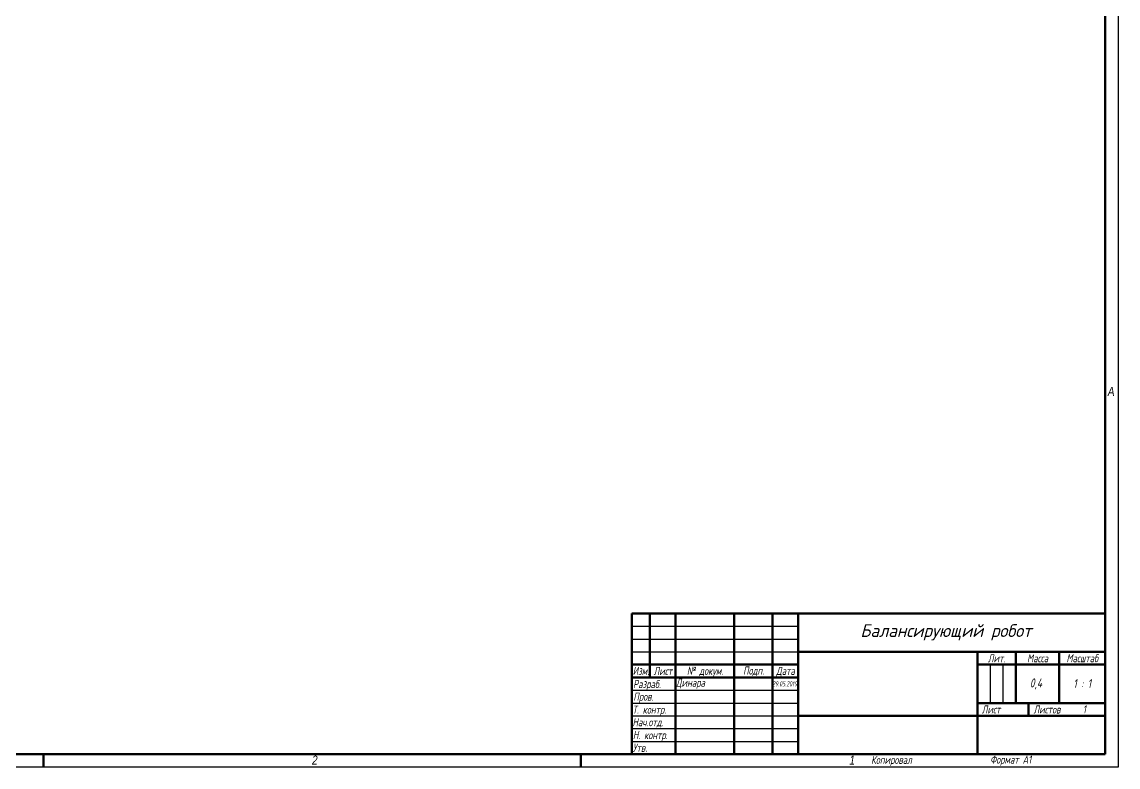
# Model space of a CAD drawing. Header units: millimetres. Extents: x 0 to 841, y 0 to 594.
# Drawn here: x 412.6 to 841, y 0 to 291.1 of the extents above; entities that cross this region are included whole.
import ezdxf
from ezdxf.enums import TextEntityAlignment as Align

# ---------------------------------------------------------------- set-up
doc = ezdxf.new("R2010")
doc.units = ezdxf.units.MM
doc.layers.add('Заголовок (ГОСТ)', color=7, linetype='Continuous', lineweight=50)
doc.layers.add('Кромка (ГОСТ)', color=7, linetype='Continuous', lineweight=50)
doc.styles.add('Альтернативный текст (ГОСТ)', font='', dxfattribs={"width": 0.8})
doc.styles.add('Стиль текста110', font='GOST Common Italic.ttf', dxfattribs={"width": 0.8})
doc.styles.add('Стиль текста112', font='GOST Common Italic.ttf', dxfattribs={"width": 0.8})
doc.styles.add('Стиль текста120', font='GOST Common Italic.ttf', dxfattribs={"width": 0.9})
doc.styles.add('Стиль текста137', font='GOST Common Italic.ttf', dxfattribs={"width": 0.7})
doc.styles.add('Стиль текста139', font='GOST Common Italic.ttf', dxfattribs={"width": 0.7})
doc.styles.add('Стиль текста70', font='GOST Common Italic.ttf')
doc.styles.add('Стиль текста81', font='GOST Common Italic.ttf', dxfattribs={"width": 0.8})
doc.styles.add('Стиль текста87', font='GOST Common Italic.ttf')
doc.styles.get('Альтернативный текст (ГОСТ)').set_extended_font_data('Arial', italic=True)

# ---------------------------------------------------------------- blocks, each defined once
blk = doc.blocks.new('Основные надписи ГОСТ - Форма 1')
at = {"layer": 'Заголовок (ГОСТ)'}
for p, q in [((0, 55), (185, 55)), ((0, 0), (0, 55)), ((0, 0), (0, 55)), ((7, 55), (7, 30)), ((17, 55), (17, 0)), ((40, 55), (40, 0)), ((55, 55), (55, 0)), ((65, 55), (65, 0)), ((185, 0), (185, 55)), ((65, 40), (185, 40)), ((135, 40), (135, 0)), ((150, 40), (150, 20)), ((167, 40), (167, 20)), ((0, 35), (65, 35)), ((135, 35), (185, 35)), ((0, 30), (65, 30)), ((135, 20), (185, 20)), ((155, 20), (155, 15)), ((65, 15), (185, 15)), ((185, 0), (0, 0))]:
    blk.add_line(p, q, dxfattribs=at)
at = {"layer": 'Заголовок (ГОСТ)', "linetype": 'Continuous', "lineweight": 25}
for p, q in [((0, 50), (65, 50)), ((0, 45), (65, 45)), ((0, 40), (65, 40)), ((140, 35), (140, 20)), ((145, 35), (145, 20)), ((0, 25), (65, 25)), ((0, 20), (65, 20)), ((0, 15), (65, 15)), ((0, 10), (65, 10)), ((0, 5), (65, 5))]:
    blk.add_line(p, q, dxfattribs=at)
at = {"layer": 'Заголовок (ГОСТ)', "char_height": 3.17, "style": 'Альтернативный текст (ГОСТ)'}
for s, insert, width, attachment_point in [('\\fGOST Common|b0|i1;\\H3.1700;Лит.', (142.52, 37.49), 14.9766, 5), ('\\fGOST Common|b0|i1;\\H3.1700;Масса', (158.55, 37.51), 16.9878, 5), ('\\fGOST Common|b0|i1;\\H3.1700;Масштаб', (176.02, 37.53), 17.8316, 5), ('\\fGOST Common|b0|i1;\\H3.1700;Подп.', (47.56, 32.45), 14.879, 5), ('\\fGOST Common|b0|i1;\\H3.1700;Изм.', (3.5, 32.56), 6.9635, 5), ('\\fGOST Common|b0|i1;\\H3.1700;Лист', (12.1, 32.5), 10.0029, 5), ('\\A0;\\fGOST Common|b0|i1;\\H3.1700;№ докум.', (28.58, 32.16), 22.9069, 5), ('\\fGOST Common|b0|i1;\\H3.1700;Дата', (60.02, 32.24), 9.9614, 5), ('\\fGOST Common|b0|i1;\\H3.1700;Разраб.', (0.47, 27), 16.9971, 4), ('\\fGOST Common|b0|i1;\\H3.1700;Пров.', (0.56, 22.08), 17.0192, 4), ('\\A0;\\fGOST Common|b0|i1;\\H3.1700;Т. контр.', (0.23, 17.01), 16.9554, 4), ('\\fGOST Common|b0|i1;\\H3.1700;Лист', (140.37, 17.5), 10.5071, 5), ('\\A1;', (150.6, 17.54), 8.8313, 5), ('\\fGOST Common|b0|i1;\\H3.1700;Листов', (162.21, 17.5), 14.3668, 5), ('\\fGOST Common|b0|i1;\\H3.1700;Н. контр.', (0.36, 7.05), 16.9999, 4), ('\\fGOST Common|b0|i1;\\H3.1700;Утв.', (0.34, 2.52), 17.0083, 4), ('\\fGOST Common|b0|i1;\\H3.1700;Копировал', (93.48, -0.59), 19.7871, 1)]:
    blk.add_mtext(s, dxfattribs=dict(at, insert=insert, width=width, attachment_point=attachment_point))
at = {"layer": 'Заголовок (ГОСТ)'}
for tag, height, style, width, p in [('Изм1', 2.89, 'Стиль текста137', 0.7, (3.51, 52.52)), ('Лист1', 2.89, 'Стиль текста137', 0.7, (12.03, 52.52)), ('Докум1', 2.89, 'Стиль текста137', 0.7, (28.54, 52.48)), ('Изм2', 2.89, 'Стиль текста137', 0.7, (3.5, 47.52)), ('Лист2', 2.89, 'Стиль текста137', 0.7, (12.01, 47.5)), ('Докум2', 2.89, 'Стиль текста137', 0.7, (28.53, 47.5)), ('Изм3', 2.89, 'Стиль текста137', 0.7, (3.5, 42.5)), ('Лист3', 2.89, 'Стиль текста137', 0.7, (12.01, 42.51)), ('Докум3', 2.89, 'Стиль текста137', 0.7, (28.51, 42.48)), ('Изм4', 2.89, 'Стиль текста137', 0.7, (3.51, 37.5)), ('Лист4', 2.89, 'Стиль текста137', 0.7, (12, 37.53)), ('Докум4', 2.89, 'Стиль текста137', 0.7, (28.51, 37.52)), ('ЗАГОЛОВОК', 5, 'Стиль текста110', 0.8, (100.03, 29.98)), ('Литера', 3.5, 'Стиль текста81', 0.8, (137.52, 27.25)), ('Литера2', 3.5, 'Стиль текста81', 0.8, (142.51, 27.22)), ('Литера3', 3.5, 'Стиль текста81', 0.8, (147.52, 27.21)), ('Тип_документа', 3.17, 'Стиль текста112', 0.8, (100.08, 17.56)), ('Материал_Класс', 3.5, 'Стиль текста120', 0.9, (99.98, 7.54))]:
    blk.add_attdef(tag, text='', height=height, dxfattribs=dict(at, style=style, width=width)).set_placement(p, align=Align.MIDDLE_CENTER)
for tag, height, style, width, p in [('Подп1', 2.89, 'Стиль текста137', 0.7, (40.01, 52.51)), ('Дата1', 2, 'Стиль текста139', 0.7, (55.01, 52.51)), ('Подп2', 2.89, 'Стиль текста137', 0.7, (40.01, 47.5)), ('Дата2', 2, 'Стиль текста139', 0.7, (55.01, 47.49)), ('Подп3', 2.89, 'Стиль текста137', 0.7, (40.01, 42.51)), ('Дата3', 2, 'Стиль текста139', 0.7, (55.02, 42.52)), ('Подп4', 2.89, 'Стиль текста137', 0.7, (40.01, 37.51)), ('Дата4', 2, 'Стиль текста139', 0.7, (55.02, 37.51)), ('Разработал_Подп.', 2.89, 'Стиль текста137', 0.7, (40.05, 27.51)), ('ПРОВЕРИЛ', 3.17, 'Стиль текста112', 0.8, (17.41, 22.53)), ('Проверил_Подп.', 2.89, 'Стиль текста137', 0.7, (40.05, 22.52)), ('ДАТА_ПРОВЕРКИ', 2, 'Стиль текста139', 0.7, (55.02, 22.51)), ('ТЕХНОЛОГ', 3.17, 'Стиль текста112', 0.8, (17.33, 17.54)), ('Технолог_Подп.', 2.89, 'Стиль текста137', 0.7, (40.05, 17.51)), ('Технолог_Дата', 2, 'Стиль текста139', 0.7, (55.01, 17.5)), ('НАЧ._ОТДЕЛА', 3.17, 'Стиль текста112', 0.8, (17.46, 12.45)), ('Руководитель_Подп.', 2.89, 'Стиль текста137', 0.7, (40.01, 12.5)), ('Руководитель_Дата', 2, 'Стиль текста139', 0.7, (55.01, 12.51)), ('НОРМОКОНТРОЛЬ', 3.17, 'Стиль текста112', 0.8, (17.37, 7.48)), ('Нормоконтроль_Подп.', 2.89, 'Стиль текста137', 0.7, (40.05, 7.52)), ('ДАТА_НОРМОКОНТРОЛЯ', 2, 'Стиль текста139', 0.7, (55.02, 7.51)), ('УТВЕРДИЛ', 3.17, 'Стиль текста112', 0.8, (17.4, 2.51)), ('Утвердил_Подп.', 2.89, 'Стиль текста137', 0.7, (40.05, 2.51)), ('ДАТА_УТВЕРЖДЕНИЯ', 2, 'Стиль текста139', 0.7, (55.01, 2.5))]:
    blk.add_attdef(tag, text='', height=height, dxfattribs=dict(at, style=style, width=width)).set_placement(p, align=Align.MIDDLE_LEFT)
at = {"layer": 'Заголовок (ГОСТ)', "style": 'Стиль текста87'}
blk.add_attdef('ОБОЗНАЧЕНИЕ_001', (89.27, 45.81), '', height=5, dxfattribs=at)
at = {"layer": 'Заголовок (ГОСТ)'}
for tag, p, height, style, width in [('АВТОР_001', (17.21, 26.38), 3.17, 'Стиль текста112', 0.8), ('ДАТА_СОЗДАНИЯ_001', (54.84, 26.51), 2, 'Стиль текста139', 0.7), ('Масса_001', (155.56, 26.13), 3.5, 'Стиль текста81', 0.8), ('Масштаб_001', (172.52, 25.85), 3.5, 'Стиль текста81', 0.8), ('Листов_001', (176.23, 15.99), 3.17, 'Стиль текста112', 0.8), ('Должность_руководителя_001', (0.22, 10.93), 3.17, 'Стиль текста112', 0.8)]:
    blk.add_attdef(tag, p, '', height=height, dxfattribs=dict(at, style=style, width=width))
at = {"layer": 'Заголовок (ГОСТ)', "style": 'Стиль текста120', "width": 0.9}
for tag, p in [('Материал_Наим.', (133.71, 9.75)), ('Материал_ГОСТ', (134.04, 4.06))]:
    blk.add_attdef(tag, text='', height=3.5, dxfattribs=at).set_placement(p, align=Align.MIDDLE_RIGHT)
at = {"layer": 'Заголовок (ГОСТ)', "style": 'Стиль текста70'}
blk.add_attdef('ОРГАНИЗАЦИЯ', text='', height=3.5, dxfattribs=at).set_placement((160.02, 7.6), align=Align.MIDDLE_CENTER)
blk = doc.blocks.new('Рамки ГОСТ_ граница 594x841')
at = {"layer": 'Кромка (ГОСТ)', "lineweight": 25}
for p, q in [((841, 594), (841, 0)), ((841, 0), (0, 0))]:
    blk.add_line(p, q, dxfattribs=at)
at = {"layer": 'Кромка (ГОСТ)'}
for p, q in [((836, 5), (836, 589)), ((20, 5), (836, 5)), ((421, 5), (421, 0)), ((631, 5), (631, 0))]:
    blk.add_line(p, q, dxfattribs=at)
at = {"layer": 'Кромка (ГОСТ)', "attachment_point": 1, "style": 'Альтернативный текст (ГОСТ)'}
for s, insert, char_height in [('\\A1;\\fArial|b0|i1;\\H3.5000;A', (837, 148.5), 3.5), ('\\A1;\\fArial|b0|i1;\\H3.5000;2', (526, 4.5), 3.5), ('\\A1;\\fArial|b0|i1;\\H3.5000;1', (736, 4.5), 3.5), ('\\A1;\\fGOST Common|b0|i1;\\H3.1700;Формат A1', (791, 4.5), 3.17)]:
    blk.add_mtext(s, dxfattribs=dict(at, insert=insert, char_height=char_height))

msp = doc.modelspace()

# ---------------------------------------------------------------- block references
msp.add_blockref('Рамки ГОСТ_ граница 594x841', (0, 0))
msp.add_blockref('Основные надписи ГОСТ - Форма 1', (651, 5)).add_auto_attribs({'Должность_руководителя_001': 'Нач.отд.', 'АВТОР_001': 'Динара', 'ОБОЗНАЧЕНИЕ_001': 'Балансирующий робот', 'Масса_001': '0,4', 'Масштаб_001': '1 : 1', 'Листов_001': '1', 'ДАТА_СОЗДАНИЯ_001': '29.05.2019'})

doc.saveas('drawing.dxf')
